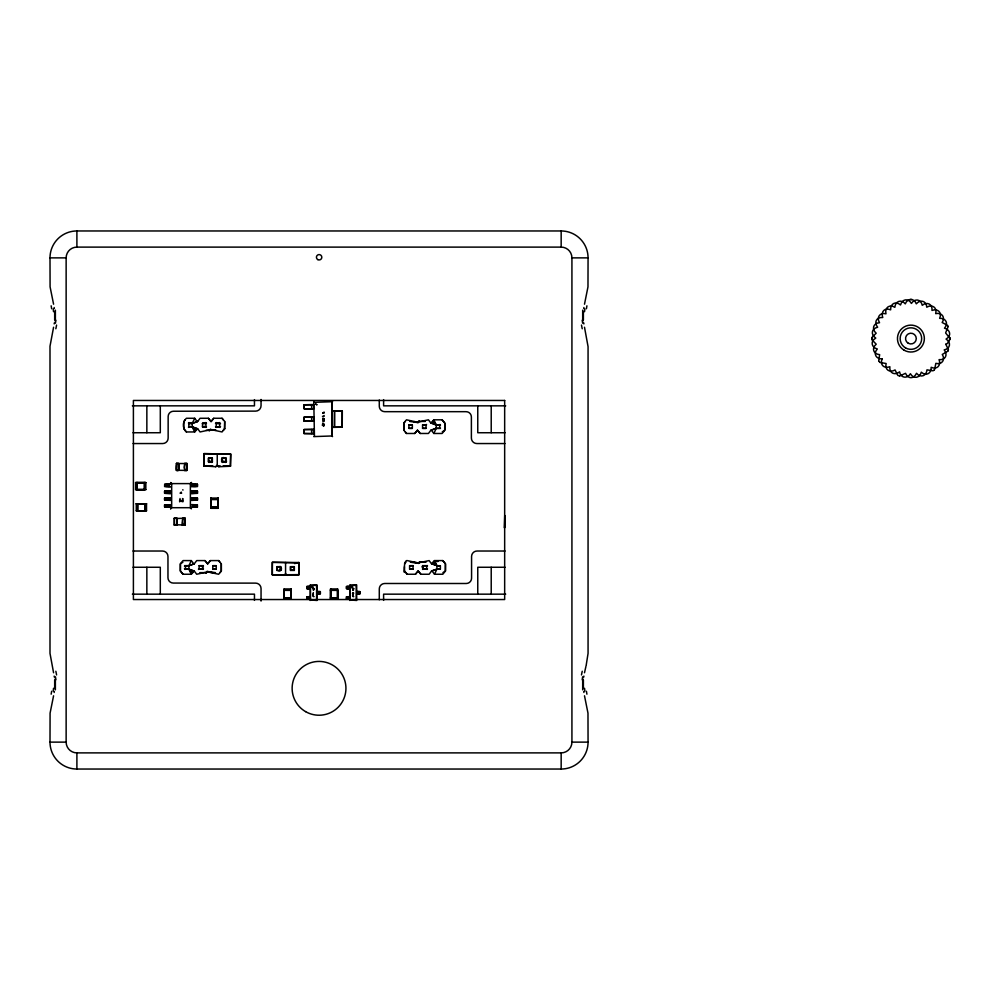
<?xml version="1.0" encoding="UTF-8"?>
<svg xmlns="http://www.w3.org/2000/svg" width="1000" height="1000" viewBox="0 0 1000 1000"><rect width="100%" height="100%" fill="white"/><g stroke="black" fill="none" stroke-linecap="round" stroke-linejoin="round"><path stroke-width="1.5" d="M164.625 491.163L164.662 493.288L170.525 493.512L170.525 490.95L164.625 491.163L164.613 493.288L170.525 493.512M164.613 486.45L170.525 486.675L164.613 486.45L164.662 484.35L170.525 484.012L164.662 484.35M176.962 525.125L174.35 525.075L174.35 518.2L176.962 518.138M197.438 506.962L191.525 507.3L197.438 506.962L197.4 504.862L191.525 504.65L197.4 504.862M197.425 500.15L197.4 498.025L191.525 497.812L191.525 500.363L197.425 500.15L197.4 498.025M197.425 493.312L197.4 491.188L191.525 490.962L191.525 493.525L197.425 493.312L197.4 491.188M191.537 486.463L197.4 486.45L197.4 484.35L191.525 484.125L191.537 486.463L197.438 486.45L197.4 484.35M261.05 601.062L261.05 588.575A5.45 5.45 0 0 0 255.6 583.125L173.275 583.062A5.312 5.312 0 0 1 167.963 577.75L167.963 556.475A5.45 5.45 0 0 0 162.512 551.025L132.988 551.025M319.062 593.775L319.062 591.625L320.337 591.638L320.325 593.763L317.1 593.825L320.325 593.763L320.288 591.638L317.1 591.538L319.062 591.625M331.887 402.312L331.912 435.975L313.75 436.6L314.438 435.962L313.788 401.65L314.425 402.325L332.575 401.688L331.9 402.325L331.9 435.962L332.55 436.613M358.688 593.775L358.7 591.625L359.963 591.638L359.963 593.763L356.737 593.825L359.963 593.763L359.925 591.638L356.737 591.538L358.7 591.625M308.137 588.65L310.062 588.725L310.062 586.512L306.863 586.525L306.9 588.65L308.137 588.65L308.137 586.512L310.062 586.512L310.062 588.725L306.863 588.638L306.863 586.525L308.137 586.512M308.8 588.65L308.8 586.512M313.575 421.25L313.587 417.025L304.1 417.15L304.037 421.138L313.575 421.25L304.037 421.138L304.1 417.15L313.587 417.025M313.575 408.862L313.587 404.637L304.1 404.762L304.1 408.75L313.575 408.862L304.1 408.75L304.088 404.775L313.587 404.637M313.575 433.65L313.587 429.425L304.1 429.538L304.037 433.525L313.575 433.65L304.1 433.537L304.1 429.538L313.587 429.425M334.712 427.212L334.738 411.075L332.6 410.737L332.738 427.325L342.238 427.2L342.287 411.087L342.238 427.2L332.738 427.325M347.762 588.65L349.7 588.725L349.688 586.512L346.5 586.525L346.538 588.65L347.762 588.65L347.775 586.512L349.688 586.512L349.7 588.725L346.5 588.638L346.5 586.525L347.775 586.512M348.425 588.65L348.438 586.512M136.938 489.6L136.938 482.6L136.938 489.6L144.475 489.6L144.475 482.6L136.975 482.625M137.625 510.775L137.65 503.8L145.162 503.787L145.162 510.775L137.625 510.775L137.65 503.8M144.45 489.575L144.475 482.6M145.162 510.775L145.162 503.787M308.125 598.888L308.137 596.75L310.087 596.7L306.9 596.763L306.863 598.875L310.1 598.975L306.863 598.875L306.9 596.763L307.812 596.75L307.838 598.875M347.762 598.888L347.775 596.75L349.725 596.7L346.5 596.763L346.5 598.875L349.725 598.975L346.5 598.875L346.538 596.763L347.775 596.75M176.788 525.125L174.35 525.075L174.35 518.2M184.575 470.462L187.013 470.4L176.475 470.288C178.4 452.725 172.887 474.2 178.6 470.087A12.038 12.038 0 0 0 178.6 463.837L178.525 470.387L176.4 470.4M170.512 504.85L164.625 504.837L164.662 506.962L167.275 506.975L167.3 504.85L170.512 504.85L170.525 507.188L164.613 506.962L164.625 504.837L167.3 504.85M170.525 497.788L164.625 498L164.662 500.125L167.275 500.138L167.3 498.013L170.525 497.788L170.525 500.35L164.613 500.125L164.625 498L167.3 498.013M167.275 493.3L167.3 491.175L170.525 490.95M167.275 486.463L167.3 484.338M194.762 506.975L194.775 504.85M191.525 500.363L194.762 500.138L194.775 498.013M191.525 493.525L194.762 493.3L194.775 491.175M224.45 428.713L224.725 421.5L222.037 418.275L213.75 418.275L211.062 421.625L208.363 418.275L200.075 418.275L197.662 421.5L192.275 423.387L188.837 423.387L188.837 426.838L192.275 426.838L197.662 428.713L200.075 431.95L211.062 429.588L222.037 431.95L224.725 428.713L223.25 430.325M404.525 566.712C404.762 582.625 402.587 559.788 407.175 560.588L418.15 562.938L429.125 560.588L431.55 563.812L438.462 566.05L440.375 565.7L440.375 569.138L436.925 569.138L431.55 571.025L429.125 574.25L420.838 574.25L418.15 570.9L415.462 574.25L407.175 574.25L404.513 570.988M194.762 486.512L194.788 484.338M323.1 424.3L324.35 424.288M194.275 571.025L188.9 569.138L185.463 569.138L185.463 565.7L188.9 565.7L194.275 563.812L196.7 560.588L204.988 560.588L207.675 563.875L210.375 560.588L218.65 560.588L221.312 563.85L221.35 571.025L218.65 574.25L207.675 571.9L196.7 574.25L194.275 571.025L191.325 574.25L183.038 574.25L180.35 571.025L180.438 563.837L182.9 562.2M197.662 428.713L194.7 431.95L186.412 431.95L183.787 428.688L183.825 421.525L185.2 419.888M430.863 423.038L436.25 424.925L439.688 424.925L439.688 428.363L436.25 428.363L430.863 430.25L428.438 433.475L420.163 433.475L417.463 430.188L414.775 433.475L406.488 433.475L403.837 430.213L403.8 423.038L406.488 419.812L417.463 422.163L428.438 419.812L430.863 423.038L433.825 419.812L442.113 419.812L444.8 423.038L444.7 430.225L442.25 431.863M431.55 563.812L434.513 560.588L442.8 560.588L445.487 563.812L445.387 571L442.925 572.638M203.85 465.913L204.062 453.537L230.775 454.263L230.425 466.238L218.863 466.725L217.25 465.913L215.637 466.725L203.85 465.913L212.85 466.025M230.425 466.238L230.637 453.862L203.95 453.8L204.062 466.238L206.988 465.625M272.188 574.562L272.4 562.188L299.113 562.913L299.25 564.938L298.762 574.888L272.4 574.888L298.875 574.625M298.762 574.888L298.975 562.513L272.288 562.45L272.4 574.888M208.525 458L208.525 461.775L212.3 461.775L212.3 458L208.525 458L208.525 461.775M211.938 461.488L208.825 461.4L212.3 461.775L212.3 458M222.488 461.4L225.963 461.775L222.475 461.413L222.2 458L222.2 461.775L225.963 461.775L225.963 458L222.2 458L222.2 461.775M225.613 461.488L225.963 458M276.863 570.425L276.863 566.663L276.863 570.425L280.625 570.425L280.625 566.663L276.863 566.663M280.275 570.138C279.613 560.975 283.188 574.388 277.162 570.05M290.525 570.425L290.525 566.663L290.525 570.425L294.3 570.425L294.3 566.663L290.525 566.663M294.3 570.425L294.3 566.663M871.838 337.537L876.175 333.2C871.475 329.175 873.175 323.1 879.538 322.725C876.312 317.462 879.812 312.175 885.975 313.812C884.538 307.8 889.488 303.863 894.85 307.312C895.337 301.163 901.263 298.938 905.288 303.875C907.325 298.15 914.312 297.887 916.287 303.837C920.3 299.15 926.413 300.837 926.762 307.2C932.025 303.988 937.312 307.475 935.688 313.637C941.688 312.2 945.625 317.162 942.175 322.512L947.738 325.475L948.075 326.475M949.987 339.625C950.537 335.988 947.925 345.538 945.65 343.963L948.413 349.625L948.012 350.887M182.925 498.8L182.887 499.212M222.2 460.588L222.2 459.55M179.975 498.512L180.113 499.025M166.637 493.288L166.775 491.188M166.637 500.125L166.775 498.025M166.637 506.962L166.775 504.862M195.287 493.288L195.425 491.188L197.438 491.188M195.287 500.125L195.425 498.025L197.438 498.025M324.2 412.312C320.525 413.5 324.7 412.262 324.338 412.562M314.088 596.638L313.4 596.638M353.725 596.638L353.038 596.638M54.675 319.975L54.675 311.462M54.675 688.538L54.675 680.025M583.387 311.462L583.387 319.975M583.387 680.025L583.387 688.538M312.925 595.4L313.438 596.112M352.525 593.713L353.075 594.312M352.812 596.15L352.587 595.375L353.075 596.112M182.925 490.138L182.838 489.675M313.212 594.35L312.925 593.575L313.438 594.312M312.925 595.388L313.212 596.163M54.337 322.875L54.188 323.913M54.337 691.425L54.188 692.475M583.725 308.575L583.888 307.525M583.725 677.125L583.888 676.087M324.162 421.4L324.087 421.225M53.575 327.25L50 346.225L50 653.375L53.575 672.75M53.575 695.8L50.087 713.125L50 742.125A26.9 26.9 0 0 0 76.9 769.038L561.163 769.038A26.9 26.9 0 0 0 588.062 742.125L587.975 713.125L584.5 695.8M584.5 304.2L587.975 286.875L588.062 257.875A26.9 26.9 0 0 0 561.163 230.963L76.9 230.963A26.9 26.9 0 0 0 50 257.875L50.087 286.875L53.575 304.2M584.5 672.75L585.95 666.325M178.512 470.412L178.837 469.062M184.575 464.862L184.9 463.525L187.025 463.537L187.013 470.4M586.175 665.362L588.062 653.375L588.062 346.625L584.5 327.25M178.738 464.4L178.512 463.525L176.4 463.537L187.025 463.537L184.9 463.537L184.4 467.475L184.9 470.4L187 470.375M323.288 421.712L322.725 421.775M184.575 463.462L184.812 463.837A12.038 12.038 0 0 0 184.812 470.087L184.675 470.462M947.925 351.138L942.288 354.438C945.525 359.688 941.988 364.988 935.85 363.35L934.538 369.712M184.85 470.325L184.675 469.525M182.525 525.125L182.85 518.2L184.975 518.2L176.55 518.513A12.038 12.038 0 0 1 176.55 524.75L184.963 525.062L182.35 525.125M311.887 586.675L311.688 587.15C314.05 585.112 311.925 588.837 312.712 587.825L312.362 586.487M351.525 586.675L351.938 586.425C354.225 587.025 350.725 588.288 352.35 587.825L351.938 586.425M322.987 418.25L324.15 418.75M322.987 419.7L324.15 420.2M203.35 568.075L202.812 568.775M422.488 566.75L422.8 566.062M194.7 431.95L192.275 426.838L192.275 423.387L194.7 418.275L186.412 418.275C182.338 421.65 182.312 428.6 186.412 431.95M183.038 574.25L180.4 570.988L180.35 563.812L183.038 560.588L191.325 560.588L188.9 565.7L188.9 569.138L191.325 574.25M442.113 419.812L444.738 423.075L444.8 430.25L442.113 433.475L433.825 433.475L436.25 428.363L436.25 424.925L433.825 419.812M442.8 560.588L445.425 563.837L445.487 571.025L442.8 574.25L434.513 574.25L436.925 569.138L436.925 565.7L434.513 560.588M211.012 499.95L211.012 498.062L211.012 508.3L218.012 508.3L218.012 498.062L211.012 498.062L211.012 508.3L211.012 506.413M218.012 506.413L218.012 508.3L218.012 498.062L218.012 499.95M284.137 599.175L284.137 588.95L291.125 588.95L291.125 599.175L284.137 599.175L284.137 588.95M291.125 597.3L291.125 599.175L291.125 588.95L291.125 590.837M330.6 590.837L330.6 588.95L330.6 599.175L337.6 599.175L337.6 588.95L330.6 588.95L330.6 599.175L330.6 597.3M337.6 599.175L337.6 588.95M184.938 518.225L184.95 525.037L182.763 524.75A12.038 12.038 0 0 1 182.763 518.513L184.975 518.2M213.75 418.275L211.062 421.575L208.363 418.275M210.475 429.137L209.175 430.863L211.062 429.588M210.375 560.588L207.675 563.875L204.988 560.588M207.1 571.438L205.8 573.175L207.675 571.9L207.1 571.438L215.475 572.638M418.05 422.625L419.35 420.887L417.463 422.163L418.05 422.625L409.675 421.425M414.775 433.475L417.463 430.188L420.163 433.475M418.738 563.387L420.037 561.663L418.15 562.938L418.738 563.387L410.35 562.2M211.038 506.925L218.012 506.95L218.012 499.412L211.012 499.412L211.038 506.925L218.012 506.95M284.15 597.812L291.125 597.837L291.125 590.3L284.137 590.3L284.15 597.812L291.125 597.837M330.6 597.837L330.6 590.3L337.6 590.3L337.6 597.837L330.6 597.837L337.6 597.837M415.462 574.25L418.15 570.9L420.838 574.25M219.862 572.638L221.287 570.988L221.312 563.85M405.275 421.425L403.862 423.075L403.837 430.213M404.487 563.812L405.962 562.2M323.237 413.225L324.075 412.525L322.95 413.325M310.15 584.938L310.6 600L317.05 600.462L317.05 584.938L310.6 585.388L310.15 600.462M349.775 584.938L350.238 600L356.688 600.462L356.688 584.938L350.225 585.388L349.775 600.462M224.688 421.538L224.725 428.713M215.637 466.725L217.25 465.112L218.863 466.725M283.962 575.375L285.575 573.763L287.2 575.375M422 567L423.013 566.062M352.587 593.562L352.837 594.35M934.325 369.875L933.037 370.8L926.975 369.85C926.488 376.012 920.562 378.212 916.525 373.275C913.737 379.05 908.213 379.25 905.525 373.312L899.613 376M135.6 489.6L145.825 489.6L145.825 482.6L135.6 482.6L135.6 489.6L145.825 489.6M137.475 482.6L135.6 482.6L145.825 482.6L143.938 482.6M138.162 503.787L136.275 503.787L146.512 503.787L146.512 510.775L136.275 510.775L136.275 503.787L146.512 503.787L144.625 503.787M136.275 510.775L146.512 510.775M323.988 420.425L323.312 420.075M192.275 423.387L188.837 423.387L192.275 423.387L197.662 421.5M430.863 430.25L436.25 428.363L439.688 428.363M194.275 563.812L188.9 565.7L185.463 565.7M431.55 571.025L436.925 569.138L440.375 569.138M323.413 425.8L324.137 425.65L323.462 425.875M178.738 463.462L176.525 463.6M176.688 518.138L174.375 518.225M313.663 589.425L313.312 590.312L313.913 589.525M353.2 589.425L353.363 590.325L352.675 590M188.837 426.838L190.75 426.475L197.125 428.713M216.175 426.838L219.613 426.838L219.613 423.387L216.175 423.387L216.175 426.838L219.613 426.838M412.35 424.925L408.913 424.925L408.913 428.363L412.35 428.363L412.35 424.925L408.913 424.925M426.025 424.925L422.575 424.925L422.575 428.363L426.025 428.363L426.025 424.925L422.575 424.925M408.913 428.363L412.35 428.363M439.688 424.925L437.775 425.288L431.4 423.038M422.575 428.363L426.025 428.363M202.562 565.7L199.125 565.7L199.125 569.138L202.562 569.138L202.562 565.7L199.125 565.7M185.463 569.138L187.375 568.775L193.738 571.025M216.238 565.7L212.787 565.7L212.787 569.138L216.238 569.138L216.238 565.7L212.787 565.7M199.125 569.138L202.562 569.138M212.787 569.138L216.238 569.138M413.038 565.7L409.6 565.7L409.6 569.138L413.038 569.138L413.038 565.7L409.6 565.7M426.7 565.7L423.263 565.7L423.263 569.138L426.7 569.138L426.7 565.7L423.263 565.7M409.6 569.138L413.038 569.138M423.263 569.138L426.7 569.138M294.6 563.587L298.975 562.513M909.9 299.5L911.95 299.5M174.475 518.275L176.475 518.188L176.962 521.125L176.475 525.062L174.375 525.05M167.275 500.138L170.525 500.35M167.275 506.975L170.525 507.188L170.375 504.85L168.475 506.987L168.15 504.85M164.662 491.188L167.3 491.175M194.762 493.3L197.4 493.288M194.762 500.138L197.4 500.125M76.9 247.113L561.163 247.113A10.762 10.762 0 0 1 571.925 257.875L571.925 742.125A10.762 10.762 0 0 1 561.163 752.887L76.9 752.887A10.762 10.762 0 0 1 66.137 742.125L66.137 257.875A10.762 10.762 0 0 1 76.9 247.113L76.9 230.963M50 257.875L66.137 257.875M571.925 257.875L588.062 257.875M132.363 405.838L254.462 405.838L254.462 399.625M505.7 405.838L383.6 405.838L383.6 399.625M322.463 416.325L324.137 416.325L324.137 415.538M418.95 421.425L425.337 421.425M322.463 424.3L322.9 423.425M324.35 424.525L323.1 424.8M322.463 425.1L324.35 425.1M324.137 425.363L322.463 425.363L322.9 424.8M206.075 430.325L209.575 430.325M133.012 432.738L160.3 432.738L160.3 405.838M505.05 432.738L477.762 432.738L477.762 405.838M133.112 443.55L162.7 443.55A5.45 5.45 0 0 0 168.15 438.1L168.15 416.55A5.312 5.312 0 0 1 173.45 411.238L255.613 411.125A5.45 5.45 0 0 0 261.05 405.675L261.05 399.462M504.9 443.55L476.838 443.55A5.45 5.45 0 0 1 471.388 438.1L471.388 416.987A5.312 5.312 0 0 0 466.075 411.675L384.738 411.675A5.45 5.45 0 0 1 379.288 406.238L379.288 400.025M180.012 493.113L181.663 493.113M190.387 507.7L171.663 507.713L170.613 508.775L171.663 507.713L171.675 483.612L170.6 482.537L171.675 483.6L190.375 483.612L191.475 482.512L190.375 483.612L190.387 507.7L191.475 508.8L190.387 507.713M505.037 551.025L477.025 551.025A5.45 5.45 0 0 0 471.575 556.475L471.575 578.188A5.312 5.312 0 0 1 466.262 583.5L384.738 583.488A5.45 5.45 0 0 0 379.288 588.938L379.288 599.775M419.625 562.2L426.012 562.2M432.088 563.812L436.925 565.7L440.375 565.7M133.012 567.263L160.3 567.263L160.3 594.163M505.05 567.263L477.762 567.263L477.762 594.163M199.812 572.638L206.2 572.638M132.363 594.163L254.462 594.163L254.462 600.375M505.7 594.163L383.6 594.163L383.6 600.375M50 742.125L66.137 742.125M571.925 742.125L588.062 742.125M334.738 411.075L340.588 411.075M193.912 486.463L193.588 484.338L191.675 486.463L191.525 484.125L197.438 484.35M310.6 585.388L316.588 585.4M350.238 585.388L356.225 585.4M211.012 499.412L217.987 499.438M314.037 588.475L312.975 588.95L314.1 588.625M353.675 588.475L352.562 588.875L353.738 588.625M284.137 590.3L291.112 590.325M330.6 590.3L337.575 590.325M342.287 411.087L332.6 410.737M220.2 465.925L217.25 465.913L217.25 453.862M223.15 465.938L230.538 465.975M191.525 490.962L195.425 491.188M191.525 497.812L195.425 498.025M433.9 561.388L438.062 561.5M222.55 458.288L225.662 458.375M208.888 458.288L212 458.375M290.887 566.938L294 567.038M277.225 566.938L280.338 567.038M290.825 570.05L293.938 570.138M322.762 418.363L323.188 418.812M322.762 419.812L323.188 420.262M413.938 421.637L416.637 422.05M413.275 562.2L417.325 562.825M208.512 572.013L212.55 572.638M323.988 419L323.312 418.625M899.488 375.962L897.837 375.425L895.062 369.95C889.75 373.075 884.538 369.75 886.137 363.525L879.938 362.425L879.3 361.575M182.55 498.525L182.575 498.75M434.975 422.587L432.612 421.425L436.25 424.925M193.55 429.162L195.912 430.325L192.275 426.838M435.65 563.362L433.3 562.2L436.925 565.7M190.175 571.475L192.537 572.638L188.9 569.138M353.638 589.6L352.713 590.125M323.537 424.012L323.1 423.688M313.275 592.6L313.4 592.725M181.175 492.225L181.312 493.113L181.25 492.35M949.987 337.562L950 338.425L945.612 332.962L948.125 326.613M871.838 339.663L876.213 344.2C871.275 348.225 873.487 354.15 879.65 354.65L878.688 360.7L879.3 361.575M431.4 430.25L433.825 433.475M405.275 431.863L406.488 433.475M432.088 571.025L434.513 574.25M405.962 572.638L407.175 574.25M222.037 418.275L223.25 419.888M194.7 418.275L197.125 421.5M218.65 560.588L219.862 562.2M191.325 560.588L193.738 563.812M182.85 525.075L182.413 522.925M583.888 323.913L583.725 322.875M583.888 692.475L583.725 691.425M54.188 307.525L54.337 308.575M54.188 676.087L54.337 677.125M357.562 591.638L357.663 593.763M348.8 586.512L348.913 588.638M348.8 596.75L348.913 598.875M317.925 591.638L318.025 593.763M309.175 586.512L309.275 588.638M309.175 596.75L309.275 598.875M192.95 484.35L193.038 486.45M169.025 504.862L169.112 506.962M358.988 591.638L359.012 593.763M347.45 596.75L347.475 598.875M319.363 591.638L319.375 593.763M186.9 463.625L186.938 470.262M184.85 518.3L184.887 524.925M347.438 586.525L347.45 588.638M307.812 586.525L307.812 588.638M192.95 504.862L192.963 506.962M169.1 484.35L169.112 486.45M357.875 591.625L357.875 593.775M348.587 596.75L348.587 598.888M318.238 591.625L318.238 593.775M311.613 404.75L311.625 408.762M311.613 417.137L311.625 421.15M311.613 429.525L311.625 433.537M308.95 596.75L308.962 598.888M195.425 484.35L195.425 486.45M195.425 504.862L195.425 506.962M193.588 491.175L193.588 493.312M193.588 498.013L193.588 500.15M193.588 504.85L193.588 506.987M168.463 484.325L168.475 486.463M168.463 491.163L168.475 493.312M168.463 498L168.475 500.15M166.625 484.35L166.637 486.45M192.95 491.188L192.95 493.288M192.95 498.025L192.95 500.125M169.1 491.188L169.112 493.288M169.1 498.025L169.112 500.125M582.688 310.163L582.688 321.287M582.688 678.713L582.688 689.837M561.163 230.963L561.163 247.113M561.163 752.887L561.163 769.038M491.213 405.838L491.213 432.738M491.213 567.263L491.213 594.163M356.238 585.388L356.238 600.013M316.6 585.388L316.6 600.013M285.575 562.513L285.575 574.562M182.887 500.087L182.887 501.825M182.537 500.087L182.537 501.388L181.075 501.388L181.075 500.25M180.012 500.163L180.012 501.388M179.65 500.163L179.65 501.825M146.85 405.838L146.85 432.738M146.85 567.263L146.85 594.163M76.9 752.887L76.9 769.038M55.375 310.163L55.375 321.287M55.375 678.713L55.375 689.837M586.425 308.75A42.638 18.562 -85.4 0 1 586.925 305.812M584.562 311.7A36.65 22.475 -88.6 0 1 584.875 308.95M582.638 323.225A36.65 24.787 89.6 0 1 582.263 320.2M582.238 328.75A42.638 23.7 87.6 0 1 581.487 325.062M586.925 694.188A42.638 18.562 85.4 0 1 586.425 691.25M584.875 691.05A36.65 22.475 88.6 0 1 584.562 688.3M582.263 679.8A36.65 24.787 -89.6 0 1 582.638 676.775M581.487 674.938A42.638 23.7 -87.6 0 1 582.238 671.25M51.65 691.25A42.638 18.562 -85.4 0 1 51.15 694.188M53.513 688.3A36.65 22.475 -88.6 0 1 53.2 691.05M55.438 676.775A36.65 24.787 89.6 0 1 55.812 679.8M55.838 671.25A42.638 23.7 87.6 0 1 56.575 674.938M51.15 305.812A42.638 18.562 85.4 0 1 51.65 308.75M53.2 308.95A36.65 22.475 88.6 0 1 53.513 311.7M55.812 320.2A36.65 24.787 -89.6 0 1 55.438 323.225M56.575 325.062A42.638 23.7 -87.6 0 1 55.838 328.75M185.05 569.475A2.963 2.963 0 0 1 184.475 568.625M184.475 566.213A2.963 2.963 0 0 1 184.913 565.513M188.738 427.438A2.963 2.963 0 0 1 188.425 427.163M188.425 423.05A2.963 2.963 0 0 1 189.075 422.55M192.037 422.55A2.963 2.963 0 0 1 192.537 422.912M203.463 568.8A2.963 2.963 0 0 1 202.975 569.475M198.713 569.475A2.963 2.963 0 0 1 198.45 569.15M203.113 565.513A2.963 2.963 0 0 1 203.463 566.025M206.488 427.013A2.963 2.963 0 0 1 206.05 427.438M205.7 422.55A2.963 2.963 0 0 1 206.488 423.212M212.475 461.863A2.688 2.688 0 0 1 211.762 462.463M209.062 462.463A2.688 2.688 0 0 1 208.475 462M220.5 426.5A2.963 2.963 0 0 1 219.713 427.438M216.062 427.438A2.963 2.963 0 0 1 215.5 426.85M215.5 423.375A2.963 2.963 0 0 1 216.412 422.55M219.375 422.55A2.963 2.963 0 0 1 220.5 423.725M226.537 461.225A2.688 2.688 0 0 1 225.425 462.463M222.738 462.463A2.688 2.688 0 0 1 221.488 460.875M221.488 459.387A2.688 2.688 0 0 1 223.425 457.525M280.087 566.45A2.688 2.688 0 0 1 280.812 570.513M426.275 424.45A2.963 2.963 0 0 1 426.562 424.75M427.488 568.987A2.963 2.963 0 0 1 427.113 569.475M422.85 569.475A2.963 2.963 0 0 1 422.475 568.987M422.475 565.85A2.963 2.963 0 0 1 422.713 565.513M427.25 565.513A2.963 2.963 0 0 1 427.488 565.85M440.475 428.212A2.963 2.963 0 0 1 440.238 428.55M435.7 428.55A2.963 2.963 0 0 1 435.462 428.212M435.462 425.075A2.963 2.963 0 0 1 435.988 424.45M439.95 424.45A2.963 2.963 0 0 1 440.475 425.075M871.825 338.512C871.825 340.925 871.825 336.6 871.825 338.387M504.738 515.525L504.525 527.9L504.738 515.525M882.188 358.837C879.513 364.625 884.1 368.988 889.85 366.725C889.087 373.05 894.812 375.775 899.575 371.85C900.5 378.075 907.4 379.012 910.413 373.725C913.525 379.288 919.75 378.137 921.3 372.163C925.975 376.488 931.538 373.475 931.175 367.3C936.95 369.975 941.312 365.387 939.05 359.637C945.387 360.4 948.112 354.675 944.188 349.913C950.438 348.675 951.263 342.4 946.062 339.075C951.625 335.938 950.462 329.775 944.488 328.188C948.763 323.475 945.837 317.987 939.638 318.325C942.3 312.462 937.738 308.288 931.975 310.438C932.688 304.062 927.05 301.438 922.237 305.3C920.987 299.05 914.75 298.238 911.4 303.425C908.275 297.863 902.1 299.025 900.512 305C895.8 300.738 890.312 303.637 890.65 309.85C884.762 307.225 880.662 311.725 882.763 317.525C876.413 316.9 873.75 322.362 877.638 327.25C871.4 328.525 870.55 334.725 875.763 338.088C870.2 341.188 871.35 347.425 877.325 348.975C873 353.65 876.025 359.212 882.188 358.837M315.7 404.075L316.825 404.725L315.7 404.075M205.95 423.387L202.5 423.387L202.5 426.838L205.95 426.838L205.95 423.387L202.5 423.387L205.95 423.387M204.225 426.475L202.5 426.838L205.95 426.838L204.225 426.475M219.613 423.387L216.175 423.387L219.613 423.387M353.575 593.125L352.788 592.7L353.6 593.138M504.663 400.462L133.4 400.462L133.4 599.538L504.663 599.538L504.663 400.462M215.925 430.325L211.887 429.7L215.925 430.325M305.587 711.625A26.9 26.9 0 0 0 345.938 688.325A26.9 26.9 0 0 0 305.587 665.025A26.9 26.9 0 0 0 305.587 711.625M317.775 259.6A2.688 2.688 0 0 0 321.812 257.262A2.688 2.688 0 0 0 317.775 254.938A2.688 2.688 0 0 0 317.775 259.6M905.525 347.9A10.762 10.762 0 0 0 921.675 338.575A10.762 10.762 0 0 0 905.525 329.263A10.762 10.762 0 0 0 905.525 347.9M908.225 343.237A5.375 5.375 0 0 0 916.287 338.575A5.375 5.375 0 0 0 908.225 333.925A5.375 5.375 0 0 0 908.225 343.237M904.188 350.225A13.45 13.45 0 0 0 924.362 338.575A13.45 13.45 0 0 0 904.188 326.925A13.45 13.45 0 0 0 904.188 350.225"/></g></svg>
